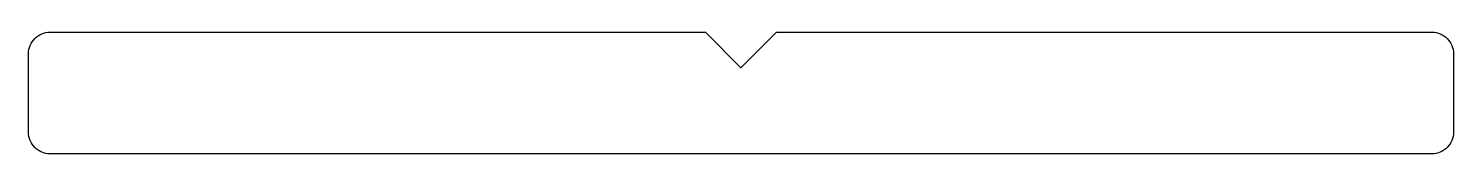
# Model space of a CAD drawing. Extents: x 177.8 to 197.8, y 237 to 238.7.
import ezdxf

# ---------------------------------------------------------------- set-up
doc = ezdxf.new("R2010")
doc.units = 0
doc.layers.get('0').update_dxf_attribs({"linetype": 'CONTINUOUS'})

msp = doc.modelspace()

# ---------------------------------------------------------------- linework, layer by layer
msp.add_lwpolyline([(178.105, 236.956, -0.414214), (177.805, 237.256), (177.805, 238.356, -0.414214), (178.105, 238.656), (187.305, 238.656), (187.805, 238.156), (188.305, 238.656), (197.505, 238.656, -0.414214), (197.805, 238.356), (197.805, 237.256, -0.414214), (197.505, 236.956)], format="xyb", close=True)

doc.saveas('drawing.dxf')
